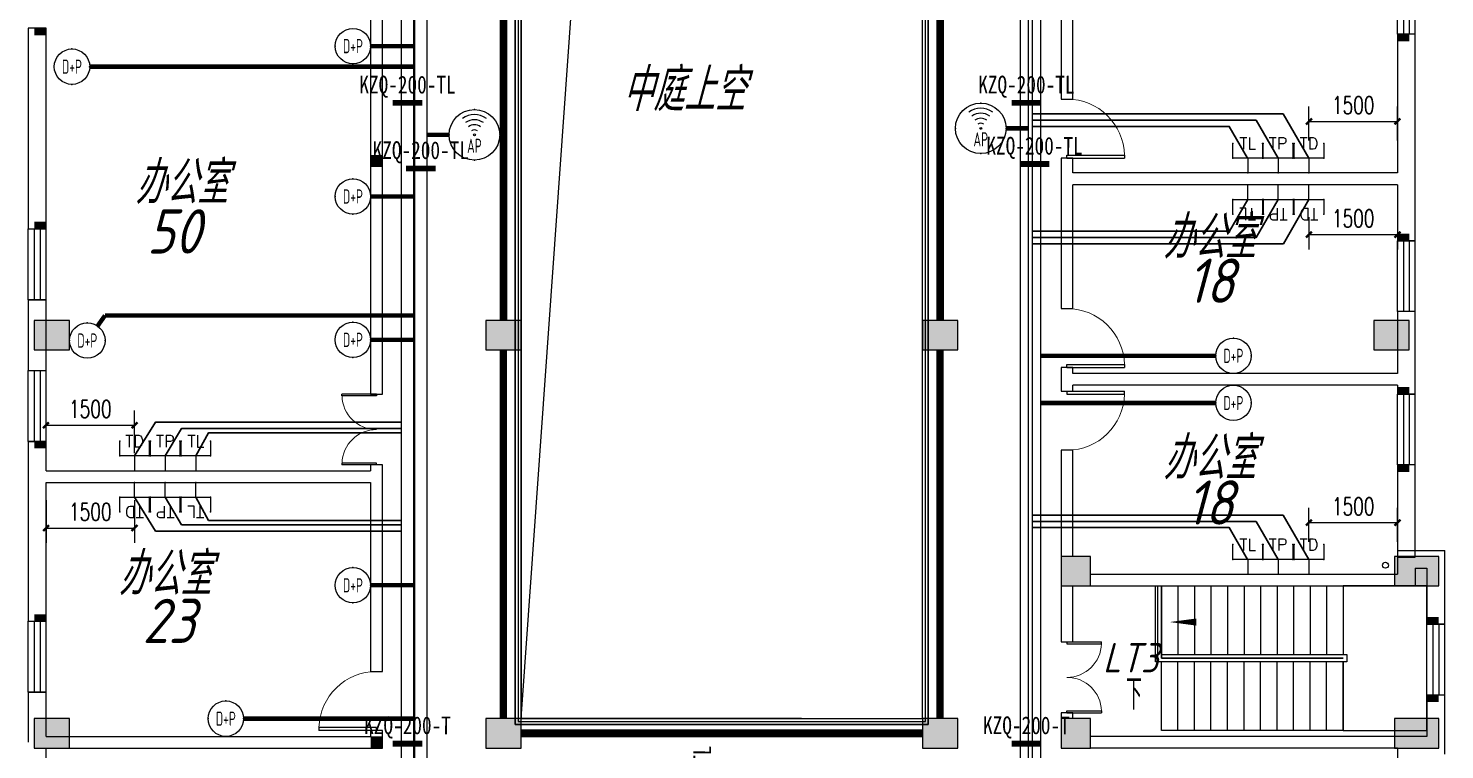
# Model space of a CAD drawing. Extents: x 1398449 to 2142961, y 256969 to 1032940.
# Drawn here: x 1518891 to 1542891, y 569432 to 581658 of the extents above; entities that cross this region are included whole.
import ezdxf
from ezdxf.enums import TextEntityAlignment as Align

# ---------------------------------------------------------------- set-up
doc = ezdxf.new("R2010")
doc.units = 0
doc.header["$LTSCALE"] = 1500
doc.header["$PDSIZE"] = 50
doc.linetypes.add('DASH', pattern=[0.35, 0.25, -0.1])
for name, color, linetype in [('1-建筑底图', 8, 'Continuous'), ('CABLETRAY_PDS', 6, 'Continuous'), ('EQUIP-通讯', 3, 'Continuous'), ('TEL_DIM', 3, 'Continuous'), ('WIRE-综合布线', 5, 'Continuous'), ('光纤点位', 3, 'Continuous'), ('内网桥架', 1, 'Continuous'), ('抗震支吊架', 2, 'Continuous'), ('构造柱', 6, 'Continuous'), ('水', 5, 'Continuous'), ('红机电话', 3, 'Continuous'), ('结构柱子', 253, 'Continuous'), ('蓝机电话', 3, 'Continuous')]:
    doc.layers.add(name, color=color, linetype=linetype)
doc.layers.add('内网线路', color=1, linetype='Continuous', lineweight=30)
doc.styles.add('_TCH_DIM_T3', font='SIMPLEX', dxfattribs={"width": 0.705882, "bigfont": 'GBCBIG'})
doc.styles.add('_TEL_ATTDEF', font='GBENOR', dxfattribs={"width": 0.8, "height": 3, "bigfont": 'GBCBIG'})
doc.styles.add('_TEL_DIM', font='SIMPLEX', dxfattribs={"width": 0.8, "height": 3.5, "bigfont": 'HZTXT'})
doc.styles.add('A_DIM', font='simplex.shx', dxfattribs={"width": 0.7, "bigfont": 'gbcbig.shx'})
doc.styles.add('kzcad', font='', dxfattribs={"width": 0.8})
doc.styles.get("Standard").update_dxf_attribs({"font": 'gbeitc.shx', "bigfont": 'gbcbig.shx'})
doc.styles.get('kzcad').set_extended_font_data('SimSun')
doc.linetypes.add('JIEDI', pattern='A,1.25,-0.25,0.25,-0.25,0.625,["/",Standard,S=0.6,R=0,X=0,Y=-0.3],0.625,-0.25,0.25,-0.25', length=4)
doc.dimstyles.new('_TCH_ARCH&&100', dxfattribs={"dimtxt": 297.5, "dimasz": 100, "dimexe": 250, "dimexo": 300, "dimgap": 126.25, "dimtad": 1, "dimdec": 0, "dimzin": 0, "dimdsep": 46, "dimtxsty": '_TCH_DIM_T3', "dimblk": 'ARCHTICK', "dimcen": 0.09, "dimclrt": 7, "dimazin": 2, "dimtfac": 1, "dimtdec": 0, "dimtix": 1, "dimtmove": 2, "dimatfit": 3, "dimfxl": 1, "dimtolj": 1, "dimtzin": 0, "dimarcsym": 0})

# ---------------------------------------------------------------- blocks, each defined once
blk = doc.blocks.new('gfhtyhtyhrer')
at = {"layer": '构造柱', "color": 0}
for points in [[(-421909, 1357058), (-422109, 1357058), (-421909, 1357178), (-422109, 1357178)], [(-398809, 1356958), (-399009, 1356958), (-398809, 1357078), (-399009, 1357078)], [(-416209, 1354829), (-416409, 1354829), (-416209, 1355029), (-416409, 1355029)], [(-421909, 1353778), (-422109, 1353778), (-421909, 1353898), (-422109, 1353898)], [(-398809, 1353578), (-399009, 1353578), (-398809, 1353698), (-399009, 1353698)], [(-398809, 1350978), (-399009, 1350978), (-398809, 1351098), (-399009, 1351098)], [(-421909, 1350058), (-422109, 1350058), (-421909, 1350178), (-422109, 1350178)], [(-398809, 1349658), (-399009, 1349658), (-398809, 1349778), (-399009, 1349778)], [(-421909, 1347128), (-422109, 1347128), (-421909, 1347248), (-422109, 1347248)], [(-398309, 1347078), (-398509, 1347078), (-398309, 1347198), (-398509, 1347198)], [(-398309, 1345758), (-398509, 1345758), (-398309, 1345878), (-398509, 1345878)], [(-416209, 1344978), (-416409, 1344978), (-416209, 1345178), (-416409, 1345178)]]:
    blk.add_solid(points, dxfattribs=at)
blk = doc.blocks.new('A$C16D95650')
at = {"layer": '结构柱子'}
h = blk.add_hatch(color=6, dxfattribs=at)
h.dxf.hatch_style = 1
h.paths.add_polyline_path([(0, 15050), (0, 14550), (600, 14550), (600, 15050)])
h = blk.add_hatch(color=6, dxfattribs=at)
h.dxf.hatch_style = 1
h.paths.add_polyline_path([(7650, 14550), (8250, 14550), (8250, 15050), (7650, 15050)])
h = blk.add_hatch(color=6, dxfattribs=at)
h.dxf.hatch_style = 1
h.paths.add_polyline_path([(15650, 15050), (15050, 15050), (15050, 14550), (15650, 14550)])
h = blk.add_hatch(color=6, dxfattribs=at)
h.dxf.hatch_style = 1
h.paths.add_polyline_path([(22700, 15050), (22700, 14550), (23300, 14550), (23300, 15050)])
h = blk.add_hatch(color=6, dxfattribs=at)
h.dxf.hatch_style = 1
h.paths.add_polyline_path([(17900, 10550), (17400, 10550), (17400, 11050), (17900, 11050)])
h = blk.add_hatch(color=6, dxfattribs=at)
h.dxf.hatch_style = 1
h.paths.add_polyline_path([(23800, 10550), (23800, 11050), (23050, 11050), (23050, 10550)])
h = blk.add_hatch(color=6, dxfattribs=at)
h.dxf.hatch_style = 1
h.paths.add_polyline_path([(0, 8300), (0, 7800), (600, 7800), (600, 8300)])
h = blk.add_hatch(color=6, dxfattribs=at)
h.dxf.hatch_style = 1
h.paths.add_polyline_path([(7650, 8300), (7650, 7800), (8250, 7800), (8250, 8300)])
h = blk.add_hatch(color=6, dxfattribs=at)
h.dxf.hatch_style = 1
h.paths.add_polyline_path([(15050, 8300), (15050, 7800), (15650, 7800), (15650, 8300)])
h = blk.add_hatch(color=6, dxfattribs=at)
h.dxf.hatch_style = 1
h.paths.add_polyline_path([(17900, 7800), (17400, 7800), (17400, 8300), (17900, 8300)])
h = blk.add_hatch(color=6, dxfattribs=at)
h.dxf.hatch_style = 1
h.paths.add_polyline_path([(23050, 8300), (23050, 7800), (23800, 7800), (23800, 8300)])
at = {"layer": '结构柱子', "color": 6}
for points in [[(600, 15050), (0, 15050), (0, 14550), (600, 14550)], [(8250, 15050), (7650, 15050), (7650, 14550), (8250, 14550)], [(15650, 15050), (15050, 15050), (15050, 14550), (15650, 14550)], [(23300, 15050), (22700, 15050), (22700, 14550), (23300, 14550)], [(17900, 11050), (17400, 11050), (17400, 10550), (17900, 10550)], [(23800, 11050), (23050, 11050), (23050, 10550), (23800, 10550)], [(600, 8300), (0, 8300), (0, 7800), (600, 7800)], [(8250, 8300), (7650, 8300), (7650, 7800), (8250, 7800)], [(15650, 8300), (15050, 8300), (15050, 7800), (15650, 7800)], [(17900, 8300), (17400, 8300), (17400, 7800), (17900, 7800)], [(23800, 8300), (23050, 8300), (23050, 7800), (23800, 7800)]]:
    blk.add_lwpolyline(points, close=True, dxfattribs=at)
blk = doc.blocks.new('shui2')
at = {"layer": '水'}
blk.add_circle((472938, 435408), 50, dxfattribs=at)
blk = doc.blocks.new('$DorLib2D$00000213')
at = {"color": 0, "linetype": 'DASH', "const_width": 0.02}
blk.add_lwpolyline([(0.5, 0), (-0.5, 0)], dxfattribs=at)
blk = doc.blocks.new('$TCHSYS$WIN2D')
for p, q in [((-0.5, 0.5), (0.5, 0.5)), ((-0.5, 0.5), (-0.5, -0.5)), ((0.5, 0.5), (0.5, -0.5)), ((0.5, 0.167), (-0.5, 0.167)), ((0.5, -0.167), (-0.5, -0.167)), ((-0.5, -0.5), (0.5, -0.5))]:
    blk.add_line(p, q)
blk = doc.blocks.new('$DorLib2D$00000001')
for p, q in [((0.45, 0.975), (0.5, 0.975)), ((0.45, 0), (0.45, 0.975)), ((0.5, 0), (0.5, 0.975)), ((0.5, 0), (0.45, 0))]:
    blk.add_line(p, q)
at = {"lineweight": 13}
blk.add_arc((0.475, 0), 0.975, 91.4693, 180, dxfattribs=at)
blk = doc.blocks.new('$DorLib2D$00000002')
for p, q in [((-0.5, 0), (-0.5, 0.4875)), ((-0.475, 0.4875), (-0.5, 0.4875)), ((-0.475, 0), (-0.475, 0.4875)), ((0.475, 0), (0.475, 0.4875)), ((0.475, 0.4875), (0.5, 0.4875)), ((0.5, 0), (0.5, 0.4875)), ((-0.5, 0), (-0.475, 0)), ((0.5, 0), (0.475, 0))]:
    blk.add_line(p, q)
at = {"lineweight": 13}
for centre, start, end in [((-0.4875, 0), 0, 88.53072), ((0.4875, 0), 91.46928, 180)]:
    blk.add_arc(centre, 0.4875, start, end, dxfattribs=at)
blk = doc.blocks.new('1-三层建筑底图')
at = {"layer": '1-建筑底图'}
for points in [[(17300, 10550), (17800, 10550), (17800, 11050), (17300, 11050)], [(17300, 7800), (17800, 7800), (17800, 8300), (17300, 8300)]]:
    blk.add_hatch(color=256, dxfattribs=at).paths.add_polyline_path(points)
h = blk.add_hatch(color=256, dxfattribs=at)
h.dxf.hatch_style = 1
h.paths.add_polyline_path([(22950, 10550), (23700, 10550), (23700, 11050), (22950, 11050)])
h = blk.add_hatch(color=256, dxfattribs=at)
h.dxf.hatch_style = 1
h.paths.add_polyline_path([(22950, 7800), (23700, 7800), (23700, 8300), (22950, 8300)])
for p, q in [((17300, 23350), (17300, 18800)), ((17500, 18800), (17500, 23350)), ((5600, 20600), (5600, 13800)), ((5800, 13800), (5800, 20600)), ((-200, 20000), (-200, 16600)), ((100, 20000), (-200, 20000)), ((100, 16600), (100, 20000)), ((23300, 19900), (23000, 19900)), ((23000, 19900), (23000, 17550)), ((23300, 17450), (23300, 19900)), ((17300, 18800), (17500, 18800)), ((17500, 17800), (17300, 17800)), ((17300, 17800), (17300, 17450)), ((17500, 17550), (17500, 17800)), ((23000, 17550), (17500, 17550)), ((17300, 17450), (17300, 15250)), ((17500, 15250), (17500, 17350)), ((23000, 17350), (17500, 17350)), ((23000, 17350), (23000, 16400)), ((23300, 16400), (23300, 17450)), ((-200, 16600), (100, 16600)), ((23000, 16400), (23300, 16400)), ((-200, 15400), (-200, 14200)), ((100, 15400), (-200, 15400)), ((100, 14200), (100, 15400)), ((17300, 15250), (17500, 15250)), ((23300, 15200), (23000, 15200)), ((23000, 15200), (23000, 14150)), ((23300, 14050), (23300, 15200)), ((-200, 14200), (100, 14200)), ((17500, 14250), (17300, 14250)), ((17300, 14250), (17300, 14050)), ((17500, 14150), (17500, 14250)), ((17300, 14050), (17300, 13850)), ((23000, 14150), (17500, 14150)), ((17500, 13850), (17500, 13950)), ((23000, 13950), (17500, 13950)), ((23000, 13950), (23000, 13800)), ((23300, 13800), (23300, 14050)), ((5600, 13800), (5800, 13800)), ((17300, 13850), (17500, 13850)), ((23000, 13800), (23300, 13800)), ((100, 13000), (-200, 13000)), ((-200, 13000), (-200, 12400)), ((100, 12500), (100, 13000)), ((17500, 12850), (17300, 12850)), ((17300, 12850), (17300, 11050)), ((17500, 11050), (17500, 12850)), ((100, 12500), (5600, 12500)), ((5800, 12600), (5600, 12600)), ((5600, 12600), (5600, 12500)), ((5800, 12400), (5800, 12600)), ((23300, 12600), (23000, 12600)), ((23000, 12600), (23000, 11035.2)), ((23300, 11035.2), (23300, 12600)), ((-200, 12400), (-200, 9950)), ((100, 12300), (5600, 12300)), ((100, 9950), (100, 12300)), ((5600, 12300), (5600, 9100)), ((5800, 9100), (5800, 12400)), ((17800, 11050), (17300, 11050)), ((17300, 11050), (17300, 10550)), ((17800, 10550), (17800, 11050)), ((23000, 11150), (23000, 10750)), ((23000, 11150), (23800, 11150)), ((23800, 9900), (23800, 11150)), ((23000, 11035.2), (23300, 11035.2)), ((23300, 10850), (23300, 10550)), ((23300, 10850), (23500, 10850)), ((23500, 10850), (23500, 9900)), ((17800, 10750), (23000, 10750)), ((17300, 10550), (17800, 10550)), ((17300, 10550), (17300, 9600)), ((17500, 9600), (17500, 10550)), ((17800, 10550), (23300, 10550)), ((18940, 9265), (18940, 10550)), ((18940, 10550), (19000, 10550)), ((19000, 10550), (22080, 10550)), ((19000, 10550), (19000, 9385)), ((19000, 9325), (19000, 10550)), ((19280, 10550), (19280, 9385)), ((19560, 10550), (19560, 9385)), ((19840, 10550), (19840, 9385)), ((20120, 10550), (20120, 9385)), ((20400, 10550), (20400, 9385)), ((20680, 10550), (20680, 9385)), ((20960, 10550), (20960, 9385)), ((21240, 10550), (21240, 9385)), ((21520, 10550), (21520, 9385)), ((21800, 10550), (21800, 9385)), ((22080, 10550), (22080, 9385)), ((23500, 10550), (22080, 10550)), ((22080, 10550), (22080, 9385)), ((23500, 8100), (23500, 10550)), ((-200, 9950), (100, 9950)), ((23500, 9900), (23800, 9900)), ((17300, 9600), (17500, 9600)), ((19000, 9385), (19000, 9325)), ((19000, 9385), (22140, 9385)), ((19000, 9385), (19000, 9325)), ((22140, 9385), (22140, 9265)), ((22140, 9265), (18940, 9265)), ((19000, 9325), (22080, 9325)), ((22080, 9325), (19000, 9325)), ((19000, 9325), (22080, 9325)), ((22080, 9325), (19000, 9325)), ((19000, 9325), (19000, 9325)), ((19000, 8100), (19000, 9265)), ((19280, 8100), (19280, 9265)), ((19560, 8100), (19560, 9265)), ((19840, 8100), (19840, 9265)), ((20120, 8100), (20120, 9265)), ((20400, 8100), (20400, 9265)), ((20680, 8100), (20680, 9265)), ((20960, 8100), (20960, 9265)), ((21240, 8100), (21240, 9265)), ((21520, 8100), (21520, 9265)), ((21800, 8100), (21800, 9265)), ((22080, 9325), (22080, 9325)), ((22080, 8100), (22080, 9265)), ((22080, 9265), (22080, 8100)), ((5600, 9100), (5800, 9100)), ((100, 8750), (-200, 8750)), ((-200, 8750), (-200, 7900)), ((100, 8000), (100, 8750)), ((23800, 8700), (23500, 8700)), ((23500, 8700), (23500, 8000)), ((23800, 7700), (23800, 8700)), ((17500, 8400), (17300, 8400)), ((17300, 8400), (17300, 8300)), ((17800, 8300), (17300, 8300)), ((17300, 8300), (17300, 7800)), ((17500, 8300), (17500, 8400)), ((17800, 7800), (17800, 8300)), ((100, 8000), (5600, 8000)), ((5800, 8100), (5600, 8100)), ((5600, 8100), (5600, 8000)), ((5800, 7800), (5800, 8100)), ((23100, 8000), (17800, 8000)), ((22080, 8100), (19000, 8100)), ((22080, 8100), (23500, 8100)), ((23500, 8000), (23100, 8000)), ((100, 7800), (5800, 7800)), ((100, 7550), (100, 7800)), ((17300, 7800), (17800, 7800)), ((23000, 7800), (17800, 7800)), ((23000, 7800), (23000, 7450))]:
    blk.add_line(p, q, dxfattribs=at)
for points in [[(8050, 8200), (15050, 8200), (15050, 28300), (8050, 28300)], [(8050, 28300), (15050, 28300), (15050, 8200), (8050, 8200)], [(8100, 8250), (15000, 8250), (15000, 28250), (8100, 28250)], [(8150, 8300), (14950, 8300), (14950, 28200), (8150, 28200)], [(22950, 10550), (23700, 10550), (23700, 11050), (22950, 11050)], [(22950, 7800), (23700, 7800), (23700, 8300), (22950, 8300)]]:
    blk.add_lwpolyline(points, close=True, dxfattribs=at)
for points in [[(12900, 8200), (8050, 8200), (8050, 28300), (11550, 28300)], [(12900, 8300), (8150, 8300), (8150, 28200), (11550, 28200)], [(8150, 8300), (9476.1, 27010.7), (14950, 28200)], [(12900, 8200), (15050, 8200), (15050, 28300), (11550, 28300)], [(12900, 8300), (14950, 8300), (14950, 28200), (11550, 28200)], [(19000, 9265), (18900, 9265), (18900, 10550)]]:
    blk.add_lwpolyline(points, dxfattribs=at)
blk.add_lwpolyline([(18860, 8712.5, 0, 0, 0), (22790, 8712.5, 0, 0, 0), (22790, 9937.5, 0, 0, 0), (19140, 9937.5, 0, 120, 0), (19590, 9937.5, 0, 0, 0)], format="xyseb", dxfattribs=at)
for name, p in [('gfhtyhtyhrer', (422009.4, -1337177.6)), ('A$C16D95650', (-100, 0)), ('shui2', (-450141.7, -424508.2))]:
    blk.add_blockref(name, p, dxfattribs=at)
for name, p, xscale, yscale, zscale, rotation in [('$DorLib2D$00000213', (7850, 18300), 6500, -6500, 100, 90.00002814413247), ('$DorLib2D$00000213', (15250, 18300), 6500, -6500, 100, 90.00002814413247), ('$TCHSYS$WIN2D', (23150, 20500), -1200, 300, -1200, 270.0000000096941), ('$DorLib2D$00000001', (17400, 18300), -1000, -1000, -1000, 89.99999999997779), ('$TCHSYS$WIN2D', (-50, 16000), -1200, -300, -1200, 269.999999999989), ('$TCHSYS$WIN2D', (23150, 15800), 1200, -300, 1200, 90.00000001011593), ('$DorLib2D$00000001', (17400, 14750), -1000, -1000, -1000, 89.9999999999765), ('$DorLib2D$00000213', (7850, 11425), 6250, -6250, 100, 90.00002814413247), ('$DorLib2D$00000213', (15250, 11425), 6250, -6250, 100, 90.00002814413247), ('$TCHSYS$WIN2D', (-50, 13600), -1200, -300, -1200, 269.999999999989), ('$DorLib2D$00000002', (5700, 13200), 1200, -1200, 1200, 270.0000000120942), ('$DorLib2D$00000001', (17400, 13350), 1000, -1000, 1000, 89.99999999997647), ('$TCHSYS$WIN2D', (23150, 13200), -1200, 300, -1200, 270.0000000112558), ('$TCHSYS$WIN2D', (-50, 9350), -1200, -300, -1200, 269.9999999998918), ('$TCHSYS$WIN2D', (23650, 9300), -1200, 300, -1200, 269.9999999881392), ('$DorLib2D$00000002', (17400, 9000), -1200, -1200, 200.0000000006985, 89.99999999997696), ('$DorLib2D$00000001', (5700, 8600), 1000, -1000, 1000, 270.0000000120943), ('$DorLib2D$00000213', (11550, 8050), 6800, -6800, 100, 2.814413246623434e-05)]:
    blk.add_blockref(name, p, dxfattribs=dict(at, xscale=xscale, yscale=yscale, zscale=zscale, rotation=rotation))
for s, height, p in [('中庭上空', 723.4, (9857.7, 18598)), ('办公室', 723.4, (1607.6, 17024)), ('50', 750, (1810.3, 16182.9)), ('办公室', 723.4, (19026.7, 16098.7)), ('18', 750, (19429, 15346.9)), ('办公室', 723.4, (19026.7, 12356.4)), ('18', 750, (19414.2, 11587.6)), ('办公室', 723.4, (1327.6, 10394)), ('23', 750, (1736, 9581.8)), ('LT3', 500, (18008.3, 9083.3))]:
    blk.add_text(s, height=height, dxfattribs=at).set_placement(p)
at = {"layer": '1-建筑底图', "style": 'A_DIM', "width": 0.7}
blk.add_text('下', height=525, dxfattribs=at).set_placement((18404.4, 8450))
blk = doc.blocks.new('$equip_U$00000080(win7-PC-hzk)')
blk.add_circle((0, 0.5), 0.5)
for p in [(0, 0.999), (-0.5, 0.5), (0.5, 0.5)]:
    blk.add_point(p)
at = {"color": 7, "style": '_TEL_DIM', "width": 0.7}
blk.add_attdef('$TEXT$', text='', height=0.4, dxfattribs=at).set_placement((0, 0.5), align=Align.MIDDLE_CENTER)
at = {"color": 7, "style": '_TEL_DIM', "flags": 1}
for tag in ['A', 'REMARK']:
    blk.add_attdef(tag, text='', height=0.00002, dxfattribs=at).set_placement((0, 0), align=Align.MIDDLE_CENTER)
blk = doc.blocks.new('$equip_U$00000091(win7-PC-hzk)')
for radius in [0.714, 0.0272]:
    blk.add_circle((0, 0), radius)
for radius in [0.571, 0.428, 0.285, 0.143]:
    blk.add_arc((0, 0), radius, 53.7049, 126.2951)
for p in [(0, 0.714), (-0.714, 0), (0.714, 0), (0, -0.714)]:
    blk.add_point(p)
at = {"color": 7, "style": '_TEL_DIM', "flags": 1}
for tag in ['A', 'REMARK']:
    blk.add_attdef(tag, text='', height=0.00002, dxfattribs=at).set_placement((0, 0), align=Align.MIDDLE_CENTER)
at = {"color": 7, "style": '_TEL_DIM', "width": 0.7}
blk.add_attdef('$TEXT$', text='', height=0.4, dxfattribs=at).set_placement((0, -0.31), align=Align.MIDDLE_CENTER)
blk = doc.blocks.new('$equip$00001867')
for p, q in [((-0.5, 0.499), (-0.5, 0.999)), ((0.5, 0.999), (0.5, 0.499)), ((0.5, 0.499), (-0.5, 0.499)), ((0, 0.5), (0, 0))]:
    blk.add_line(p, q)
for p in [(-0.5, 0.999), (0.5, 0.999), (-0.5, 0.499), (0.5, 0.499), (0, 0)]:
    blk.add_point(p)
at = {"color": 7, "style": '_TEL_DIM'}
blk.add_attdef('$TEXT$', text='', height=0.4, dxfattribs=at).set_placement((0, 0.999), align=Align.MIDDLE_CENTER)
at = {"color": 7, "style": '_TEL_DIM', "flags": 1}
blk.add_attdef('A', text='', height=0.00002, dxfattribs=at).set_placement((0, 0), align=Align.MIDDLE_CENTER)
blk = doc.blocks.new('$equip$00002670')
for p, q in [((-0.5, 0.499), (-0.5, 0.999)), ((0.5, 0.999), (0.5, 0.499)), ((0.5, 0.499), (-0.5, 0.499)), ((0, 0.5), (0, 0))]:
    blk.add_line(p, q)
for p in [(-0.5, 0.999), (0.5, 0.999), (-0.5, 0.499), (0.5, 0.499), (0, 0)]:
    blk.add_point(p)
at = {"color": 7, "style": '_TEL_DIM'}
blk.add_attdef('$TEXT$', text='', height=0.4, dxfattribs=at).set_placement((0, 0.999), align=Align.MIDDLE_CENTER)
at = {"color": 7, "style": '_TEL_DIM', "flags": 1}
blk.add_attdef('A', text='', height=0.000025, dxfattribs=at).set_placement((0, 0), align=Align.MIDDLE_CENTER)
blk = doc.blocks.new('_ArchTick')
at = {"color": 0, "linetype": 'ByBlock', "const_width": 0.4}
blk.add_lwpolyline([(-0.5, -0.5), (0.5, 0.5)], dxfattribs=at)
blk = doc.blocks.new('*D1125')
at = {"layer": 'Defpoints', "color": 0, "transparency": 16777216}
for p in [(1542091, 573280), (1540591, 572657), (1542091, 572657)]:
    blk.add_point(p, dxfattribs=at)
at = {"layer": 'TEL_DIM', "color": 0, "lineweight": -2, "transparency": 16777216}
for p, q in [((1540591, 572957), (1540591, 573530)), ((1542091, 572957), (1542091, 573530)), ((1540591, 573280), (1542091, 573280))]:
    blk.add_line(p, q, dxfattribs=at)
at = {"layer": 'TEL_DIM', "color": 0, "lineweight": -2, "transparency": 16777216, "xscale": 100, "yscale": 100, "zscale": 100, "rotation": 180}
blk.add_blockref('_ArchTick', (1540591, 573280), dxfattribs=at)
at = {"layer": 'TEL_DIM', "color": 0, "lineweight": -2, "transparency": 16777216, "xscale": 100, "yscale": 100, "zscale": 100}
blk.add_blockref('_ArchTick', (1542091, 573280), dxfattribs=at)
at = {"layer": 'TEL_DIM', "color": 7, "transparency": 16777216, "insert": (1541341, 573555), "char_height": 297.5, "attachment_point": 5, "style": '_TCH_DIM_T3'}
blk.add_mtext('\\A1;1500', dxfattribs=at)
blk = doc.blocks.new('*D1126')
at = {"layer": 'Defpoints', "color": 0, "transparency": 16777216}
for p in [(1542091, 580080), (1540591, 579457), (1542091, 579457)]:
    blk.add_point(p, dxfattribs=at)
at = {"layer": 'TEL_DIM', "color": 0, "lineweight": -2, "transparency": 16777216}
for p, q in [((1540591, 579757), (1540591, 580330)), ((1542091, 579757), (1542091, 580330)), ((1540591, 580080), (1542091, 580080))]:
    blk.add_line(p, q, dxfattribs=at)
at = {"layer": 'TEL_DIM', "color": 0, "lineweight": -2, "transparency": 16777216, "xscale": 100, "yscale": 100, "zscale": 100, "rotation": 180}
blk.add_blockref('_ArchTick', (1540591, 580080), dxfattribs=at)
at = {"layer": 'TEL_DIM', "color": 0, "lineweight": -2, "transparency": 16777216, "xscale": 100, "yscale": 100, "zscale": 100}
blk.add_blockref('_ArchTick', (1542091, 580080), dxfattribs=at)
at = {"layer": 'TEL_DIM', "color": 7, "transparency": 16777216, "insert": (1541341, 580355), "char_height": 297.5, "attachment_point": 5, "style": '_TCH_DIM_T3'}
blk.add_mtext('\\A1;1500', dxfattribs=at)
blk = doc.blocks.new('*D1127')
at = {"layer": 'Defpoints', "color": 0, "transparency": 16777216}
for p in [(1540591, 578758), (1542091, 578758), (1542091, 578161)]:
    blk.add_point(p, dxfattribs=at)
at = {"layer": 'TEL_DIM', "color": 0, "lineweight": -2, "transparency": 16777216}
for p, q in [((1540591, 578458), (1540591, 577911)), ((1542091, 578458), (1542091, 577911)), ((1540591, 578161), (1542091, 578161))]:
    blk.add_line(p, q, dxfattribs=at)
at = {"layer": 'TEL_DIM', "color": 0, "lineweight": -2, "transparency": 16777216, "xscale": 100, "yscale": 100, "zscale": 100, "rotation": 180}
blk.add_blockref('_ArchTick', (1540591, 578161), dxfattribs=at)
at = {"layer": 'TEL_DIM', "color": 0, "lineweight": -2, "transparency": 16777216, "xscale": 100, "yscale": 100, "zscale": 100}
blk.add_blockref('_ArchTick', (1542091, 578161), dxfattribs=at)
at = {"layer": 'TEL_DIM', "color": 7, "transparency": 16777216, "insert": (1541341, 578436), "char_height": 297.5, "attachment_point": 5, "style": '_TCH_DIM_T3'}
blk.add_mtext('\\A1;1500', dxfattribs=at)
blk = doc.blocks.new('*D1183')
at = {"layer": 'Defpoints', "color": 0, "transparency": 16777216}
for p in [(1519191, 573958), (1520691, 573958), (1520691, 573188)]:
    blk.add_point(p, dxfattribs=at)
at = {"layer": 'TEL_DIM', "color": 0, "lineweight": -2, "transparency": 16777216}
for p, q in [((1519191, 573658), (1519191, 572938)), ((1520691, 573658), (1520691, 572938)), ((1519191, 573188), (1520691, 573188))]:
    blk.add_line(p, q, dxfattribs=at)
at = {"layer": 'TEL_DIM', "color": 0, "lineweight": -2, "transparency": 16777216, "xscale": 100, "yscale": 100, "zscale": 100, "rotation": 180}
blk.add_blockref('_ArchTick', (1519191, 573188), dxfattribs=at)
at = {"layer": 'TEL_DIM', "color": 0, "lineweight": -2, "transparency": 16777216, "xscale": 100, "yscale": 100, "zscale": 100}
blk.add_blockref('_ArchTick', (1520691, 573188), dxfattribs=at)
at = {"layer": 'TEL_DIM', "color": 7, "transparency": 16777216, "insert": (1519941, 573463), "char_height": 297.5, "attachment_point": 5, "style": '_TCH_DIM_T3'}
blk.add_mtext('\\A1;1500', dxfattribs=at)
blk = doc.blocks.new('*D1184')
at = {"layer": 'Defpoints', "color": 0, "transparency": 16777216}
for p in [(1520691, 574930), (1519191, 574160), (1520691, 574160)]:
    blk.add_point(p, dxfattribs=at)
at = {"layer": 'TEL_DIM', "color": 0, "lineweight": -2, "transparency": 16777216}
for p, q in [((1519191, 574460), (1519191, 575180)), ((1520691, 574460), (1520691, 575180)), ((1519191, 574930), (1520691, 574930))]:
    blk.add_line(p, q, dxfattribs=at)
at = {"layer": 'TEL_DIM', "color": 0, "lineweight": -2, "transparency": 16777216, "xscale": 100, "yscale": 100, "zscale": 100, "rotation": 180}
blk.add_blockref('_ArchTick', (1519191, 574930), dxfattribs=at)
at = {"layer": 'TEL_DIM', "color": 0, "lineweight": -2, "transparency": 16777216, "xscale": 100, "yscale": 100, "zscale": 100}
blk.add_blockref('_ArchTick', (1520691, 574930), dxfattribs=at)
at = {"layer": 'TEL_DIM', "color": 7, "transparency": 16777216, "insert": (1519941, 575205), "char_height": 297.5, "attachment_point": 5, "style": '_TCH_DIM_T3'}
blk.add_mtext('\\A1;1500', dxfattribs=at)

msp = doc.modelspace()

# ---------------------------------------------------------------- linework, layer by layer
at = {"layer": 'CABLETRAY_PDS'}
for p, q in [((1525441, 568084.2), (1525441, 590480.8)), ((1525641, 590480.8), (1525641, 568084.2)), ((1535841, 568084.2), (1535841, 590480.8)), ((1536041, 590480.8), (1536041, 568084.2))]:
    msp.add_line(p, q, dxfattribs=at)
at = {"layer": 'WIRE-综合布线', "linetype": 'Continuous', "const_width": 75}
for points in [[(1524691, 581356.4), (1525441, 581356.4)], [(1519930.3, 581007.6), (1525441, 581007.6)], [(1525641, 579852.3), (1526022, 579852.3)], [(1535458.4, 579962), (1535841, 579962)], [(1524691, 578807.6), (1525441, 578807.6)], [(1520190.4, 576791.1), (1525441, 576791.1)], [(1524691, 576377.9), (1525441, 576377.9)], [(1536041, 576107.3), (1539011.2, 576107.3)], [(1536041, 575307.9), (1539011.2, 575307.9)], [(1524691, 572218.6), (1525441, 572218.6)], [(1522537.9, 569957.3), (1525441, 569957.3)]]:
    msp.add_lwpolyline(points, dxfattribs=at)
at = {"layer": 'WIRE-综合布线', "const_width": 75}
msp.add_lwpolyline([(1520063.4, 576610.9), (1520190.4, 576791.1)], dxfattribs=at)
at = {"layer": '内网桥架'}
for p, q in [((1525216, 569085.1), (1525216, 591703.1)), ((1525416, 591703.1), (1525416, 569085.1)), ((1535702.5, 569085.1), (1535702.5, 591703.1)), ((1535902.5, 591703.1), (1535902.5, 569085.1))]:
    msp.add_line(p, q, dxfattribs=at)
at = {"layer": '内网线路'}
for points in [[(1540587.3, 579457.1), (1540153.5, 580207.4), (1535898.8, 580207.4)], [(1540067.3, 579457.1), (1539694.8, 580101.6), (1535898.8, 580101.6)], [(1539549, 579457.1), (1539240.8, 579995.3), (1535898.8, 579995.3)], [(1539552.7, 578757.9), (1539244.5, 578219.7), (1535902.5, 578219.7)], [(1540071, 578757.9), (1539698.5, 578113.3), (1535902.5, 578113.3)], [(1540591, 578757.9), (1540157.1, 578007.6), (1535902.5, 578007.6)], [(1520691, 574409.6), (1521046.5, 574984.8), (1525216, 574984.8)], [(1521211, 574409.9), (1521487.1, 574877.2), (1525216, 574877.2)], [(1521729.3, 574409.6), (1521944.9, 574803.7), (1525216, 574803.7)], [(1520691, 573710.6), (1521046.5, 573135.4), (1525216, 573135.4)], [(1521211, 573710.4), (1521487.1, 573243), (1525216, 573243)], [(1521729.3, 573710.6), (1521944.9, 573316.5), (1525216, 573316.5)], [(1540587.3, 572657.1), (1540153.5, 573407.4), (1535898.8, 573407.4)], [(1540067.3, 572657.1), (1539694.8, 573301.6), (1535898.8, 573301.6)], [(1539549, 572657.1), (1539240.8, 573195.3), (1535898.8, 573195.3)]]:
    msp.add_lwpolyline(points, dxfattribs=at)
at = {"layer": '抗震支吊架', "color": 5, "const_width": 100}
for points in [[(1525066, 580394.1), (1525566, 580394.1)], [(1535552.5, 580394.1), (1536052.5, 580394.1)], [(1525066, 569535.1), (1525566, 569535.1)], [(1535552.5, 569535.1), (1536052.5, 569535.1)]]:
    msp.add_lwpolyline(points, dxfattribs=at)
at = {"layer": '抗震支吊架', "color": 2, "const_width": 100}
for points in [[(1535691, 579357.5), (1536191, 579357.5)], [(1525291, 579282.5), (1525791, 579282.5)]]:
    msp.add_lwpolyline(points, dxfattribs=at)

# ---------------------------------------------------------------- block references
at = {"layer": '1-建筑底图', "linetype": 'JIEDI'}
msp.add_blockref('1-三层建筑底图', (1519091, 561657.6), dxfattribs=at)
at = {"layer": 'EQUIP-通讯', "linetype": 'JIEDI'}
ref = msp.add_blockref('$equip_U$00000080(win7-PC-hzk)', (1524391.3, 581656.1), dxfattribs=dict(at, xscale=600, yscale=600, zscale=600, rotation=180))
ref.add_attrib('$TEXT$', 'D+P', dxfattribs={"layer": '0', "color": 7, "height": 240, "style": '_TEL_ATTDEF', "width": 0.7}).set_placement((1524391.3, 581356.4), align=Align.MIDDLE_CENTER)
ref = msp.add_blockref('$equip_U$00000080(win7-PC-hzk)', (1519330.9, 581007.6), dxfattribs=dict(at, xscale=600, yscale=600, zscale=600, rotation=269.9999999999999))
ref.add_attrib('$TEXT$', 'D+P', dxfattribs={"layer": '0', "color": 7, "height": 240, "style": '_TEL_ATTDEF', "width": 0.7}).set_placement((1519630.6, 581007.6), align=Align.MIDDLE_CENTER)
ref = msp.add_blockref('$equip_U$00000091(win7-PC-hzk)', (1535030.1, 579962), dxfattribs=dict(at, xscale=600, yscale=600, zscale=600))
ref.add_attrib('$TEXT$', 'AP', dxfattribs={"layer": '0', "color": 7, "height": 240, "style": '_TEL_ATTDEF', "width": 0.7}).set_placement((1535030.1, 579775.8), align=Align.MIDDLE_CENTER)
ref = msp.add_blockref('$equip_U$00000091(win7-PC-hzk)', (1526450.2, 579852.3), dxfattribs=dict(at, xscale=600, yscale=600, zscale=600))
ref.add_attrib('$TEXT$', 'AP', dxfattribs={"layer": '0', "color": 7, "height": 240, "style": '_TEL_ATTDEF', "width": 0.7}).set_placement((1526450.2, 579666.1), align=Align.MIDDLE_CENTER)
ref = msp.add_blockref('$equip_U$00000080(win7-PC-hzk)', (1524691, 578807.6), dxfattribs=dict(at, xscale=600, yscale=600, zscale=600, rotation=89.99999999999984))
ref.add_attrib('$TEXT$', 'D+P', dxfattribs={"layer": '0', "color": 7, "height": 240, "style": '_TEL_ATTDEF', "width": 0.7}).set_placement((1524391.3, 578807.6), align=Align.MIDDLE_CENTER)
ref = msp.add_blockref('$equip_U$00000080(win7-PC-hzk)', (1519890.7, 576066.3), dxfattribs=dict(at, xscale=600, yscale=600, zscale=600))
ref.add_attrib('$TEXT$', 'D+P', dxfattribs={"layer": '0', "color": 7, "height": 240, "style": '_TEL_ATTDEF', "width": 0.7}).set_placement((1519890.7, 576366), align=Align.MIDDLE_CENTER)
ref = msp.add_blockref('$equip_U$00000080(win7-PC-hzk)', (1524091.6, 576377.9), dxfattribs=dict(at, xscale=600, yscale=600, zscale=600, rotation=269.9999999999999))
ref.add_attrib('$TEXT$', 'D+P', dxfattribs={"layer": '0', "color": 7, "height": 240, "style": '_TEL_ATTDEF', "width": 0.7}).set_placement((1524391.3, 576377.9), align=Align.MIDDLE_CENTER)
ref = msp.add_blockref('$equip_U$00000080(win7-PC-hzk)', (1539310.9, 575807.6), dxfattribs=dict(at, xscale=600, yscale=600, zscale=600))
ref.add_attrib('$TEXT$', 'D+P', dxfattribs={"layer": '0', "color": 7, "height": 240, "style": '_TEL_ATTDEF', "width": 0.7}).set_placement((1539310.9, 576107.3), align=Align.MIDDLE_CENTER)
ref = msp.add_blockref('$equip_U$00000080(win7-PC-hzk)', (1539310.9, 575008.2), dxfattribs=dict(at, xscale=600, yscale=600, zscale=600))
ref.add_attrib('$TEXT$', 'D+P', dxfattribs={"layer": '0', "color": 7, "height": 240, "style": '_TEL_ATTDEF', "width": 0.7}).set_placement((1539310.9, 575307.9), align=Align.MIDDLE_CENTER)
ref = msp.add_blockref('$equip_U$00000080(win7-PC-hzk)', (1524091.6, 572218.6), dxfattribs=dict(at, xscale=600, yscale=600, zscale=600, rotation=269.9999999999999))
ref.add_attrib('$TEXT$', 'D+P', dxfattribs={"layer": '0', "color": 7, "height": 240, "style": '_TEL_ATTDEF', "width": 0.7}).set_placement((1524391.3, 572218.6), align=Align.MIDDLE_CENTER)
ref = msp.add_blockref('$equip_U$00000080(win7-PC-hzk)', (1522238.2, 569657.6), dxfattribs=dict(at, xscale=600, yscale=600, zscale=600))
ref.add_attrib('$TEXT$', 'D+P', dxfattribs={"layer": '0', "color": 7, "height": 240, "style": '_TEL_ATTDEF', "width": 0.7}).set_placement((1522238.2, 569957.3), align=Align.MIDDLE_CENTER)
at = {"layer": '光纤点位', "xscale": 500, "yscale": 500, "zscale": 500}
for p in [(1540591, 579207.6), (1520691, 574160.1), (1540591, 572407.6)]:
    msp.add_blockref('$equip$00002670', p, dxfattribs=at).add_auto_attribs({'$TEXT$': 'TD'})
at = {"layer": '光纤点位', "xscale": 500, "yscale": 500, "zscale": 500, "rotation": 180}
for p in [(1540591, 579007.6), (1520691, 573960.1)]:
    msp.add_blockref('$equip$00002670', p, dxfattribs=at).add_auto_attribs({'$TEXT$': 'TD'})
at = {"layer": '红机电话', "xscale": 500, "yscale": 500, "zscale": 500}
for p in [(1540067.3, 579207.6), (1521211, 574160.1), (1540067.3, 572407.6)]:
    msp.add_blockref('$equip$00001867', p, dxfattribs=at).add_auto_attribs({'$TEXT$': 'TP'})
at = {"layer": '红机电话', "xscale": 500, "yscale": 500, "zscale": 500, "rotation": 180}
for p in [(1540071, 579007.6), (1521211, 573960.1)]:
    msp.add_blockref('$equip$00001867', p, dxfattribs=at).add_auto_attribs({'$TEXT$': 'TP'})
at = {"layer": '蓝机电话', "xscale": 500, "yscale": 500, "zscale": 500}
for p in [(1539552.7, 579207.6), (1521729.3, 574160.1), (1539552.7, 572407.6)]:
    msp.add_blockref('$equip$00001867', p, dxfattribs=at).add_auto_attribs({'$TEXT$': 'TL'})
at = {"layer": '蓝机电话', "xscale": 500, "yscale": 500, "zscale": 500, "rotation": 180}
for p in [(1539552.7, 579007.6), (1521729.3, 573960.1)]:
    msp.add_blockref('$equip$00001867', p, dxfattribs=at).add_auto_attribs({'$TEXT$': 'TL'})

# ---------------------------------------------------------------- texts
at = {"layer": '抗震支吊架', "color": 5, "style": 'kzcad', "width": 0.8}
for s, rotation, p in [('KZQ-200-TL', 359.88539, (1525316, 580554.1)), ('KZQ-200-TL', 359.88539, (1535802.5, 580554.1)), ('KZQ-200-T', 359.88539, (1525316, 569695.1)), ('KZQ-200-T', 359.88539, (1535802.5, 569695.1)), ('KZQ-200-TL', 89.88539, (1530460, 568685.1))]:
    msp.add_text(s, height=300, rotation=rotation, dxfattribs=at).set_placement(p, align=Align.CENTER)
at = {"layer": '抗震支吊架', "color": 2, "style": 'kzcad', "width": 0.8}
for p in [(1525541, 579442.5), (1535941, 579517.5)]:
    msp.add_text('KZQ-200-TL', height=300, rotation=359.88539, dxfattribs=at).set_placement(p, align=Align.CENTER)

# ---------------------------------------------------------------- dimensions: what is measured, and where the dimension line sits
at = {"layer": 'TEL_DIM'}
for p1, p2, distance, picture, middle in [((1540591, 579457.4), (1542091, 579457.4), 622.8, '*D1126', (1541341, 580355.1)), ((1540591, 578757.9), (1542091, 578757.9), -596.7, '*D1127', (1541341, 578436.1)), ((1519191, 574160.1), (1520691, 574160.1), 769.9, '*D1184', (1519941, 575205)), ((1519191, 573957.6), (1520691, 573957.6), -769.9, '*D1183', (1519941, 573462.8)), ((1540591, 572657.4), (1542091, 572657.4), 622.8, '*D1125', (1541341, 573555.1))]:
    dim = msp.add_aligned_dim(p1=p1, p2=p2, distance=distance, dimstyle='_TCH_ARCH&&100', dxfattribs=at)
    dim.commit()
    dim.dimension.update_dxf_attribs({"geometry": picture, "text_midpoint": middle})

doc.saveas('drawing.dxf')
